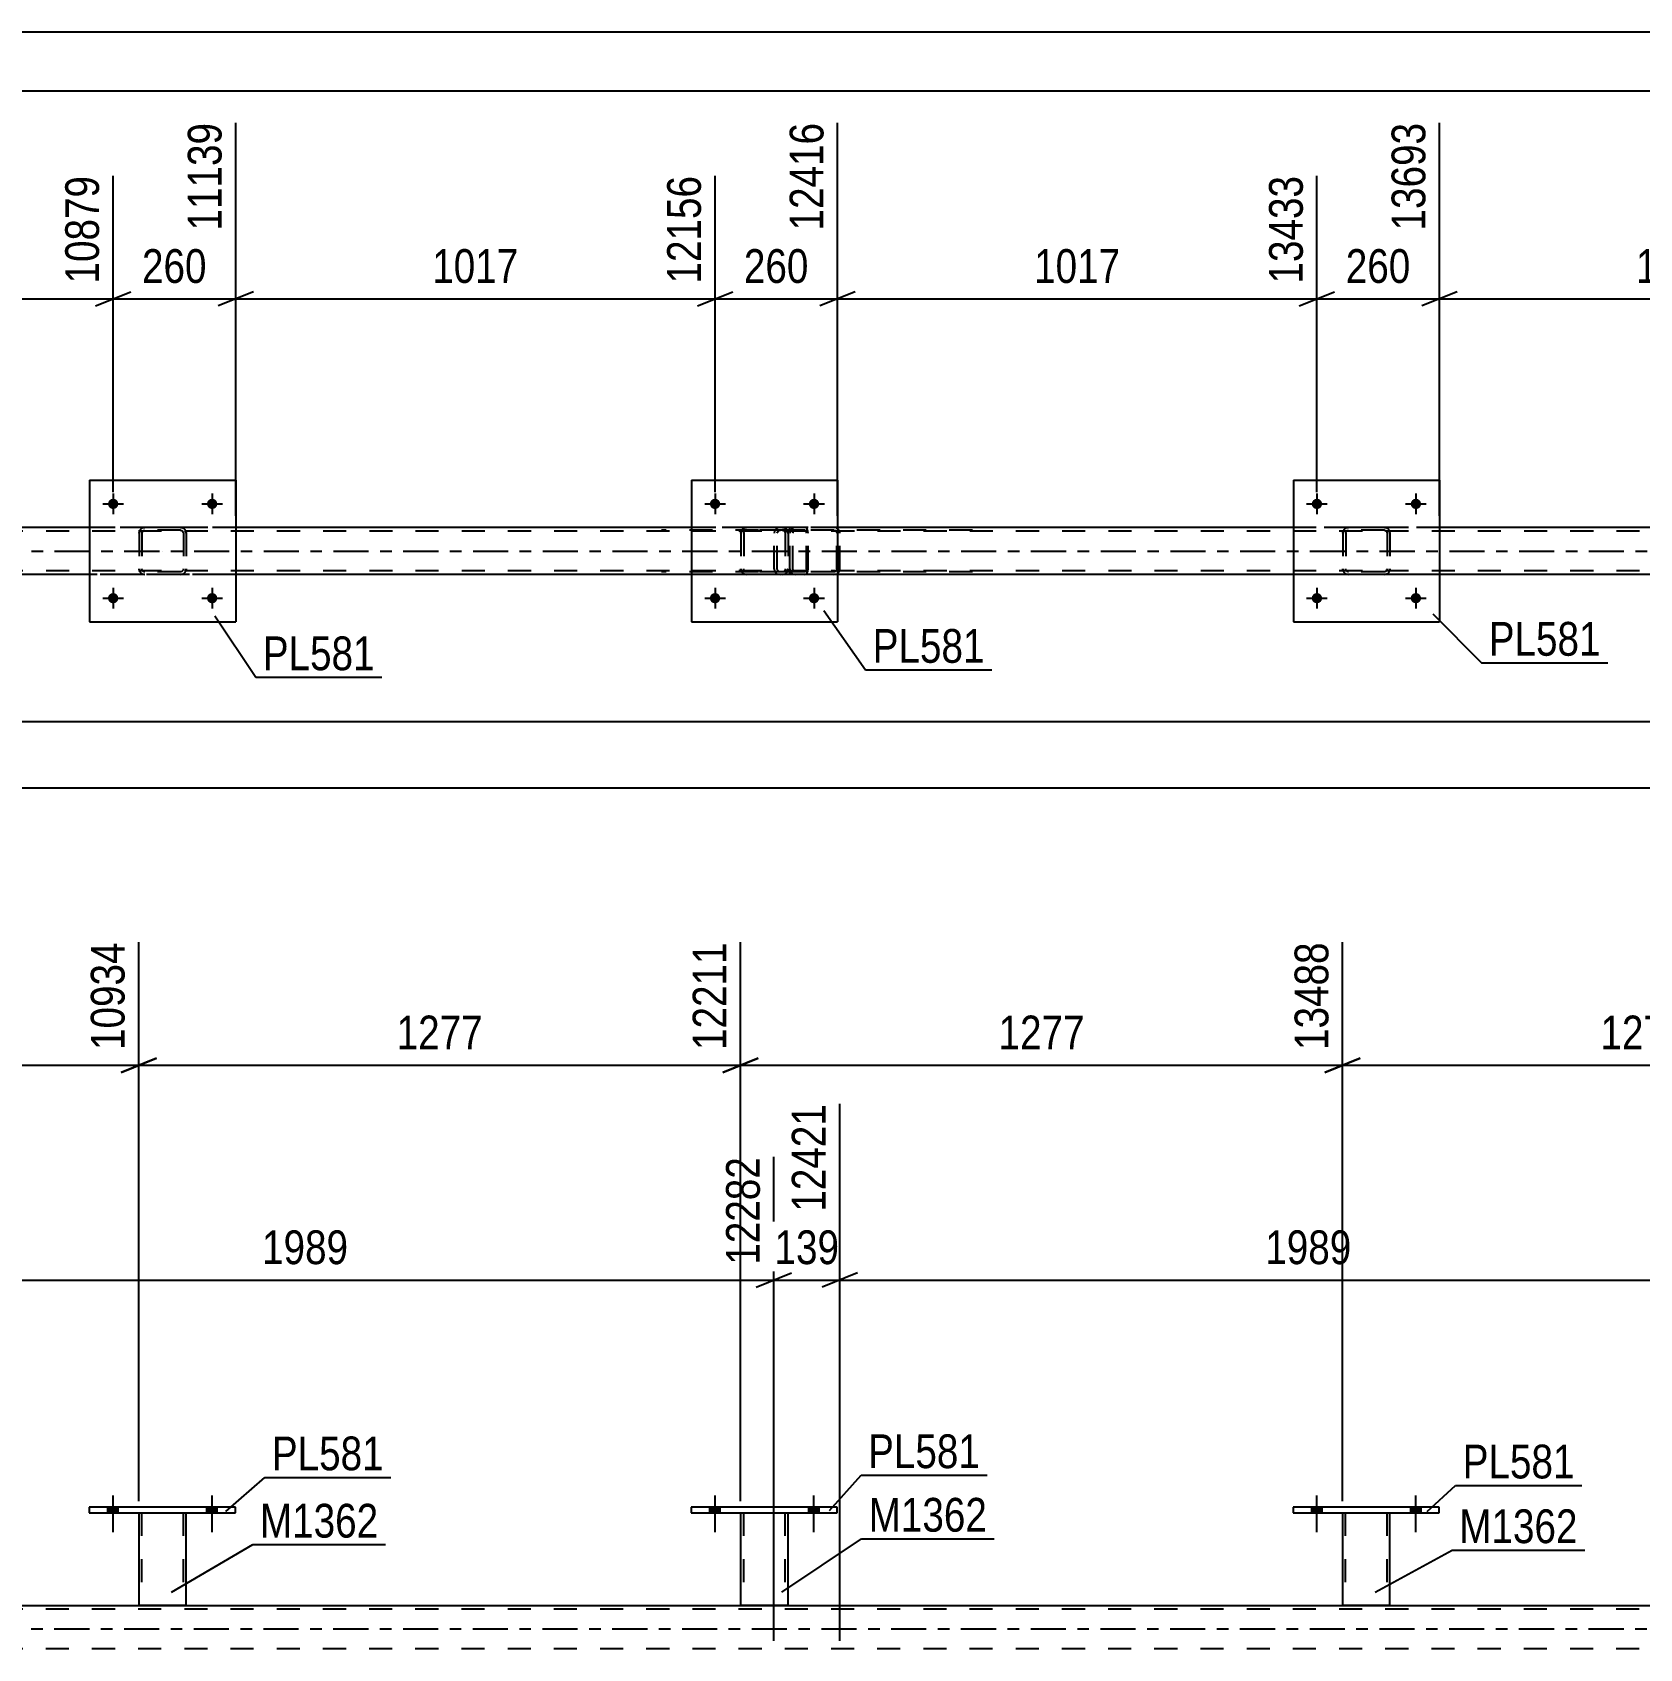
# Model space of a CAD drawing. Header units: millimetres. Extents: x 0 to 841, y 0 to 594.
# Drawn here: x 473.9 to 610.4, y 456.9 to 594 of the extents above; entities that cross this region are included whole.
import ezdxf

# ---------------------------------------------------------------- set-up
doc = ezdxf.new("R2010")
doc.units = ezdxf.units.MM
doc.linetypes.add('DXK_LINE_DOT2', pattern=[3.9198, 1.9599, -1.9599])
doc.linetypes.add('DXK_LINE_DOT3', pattern=[5.9187, 2.979, -0.9799, 0.9799, -0.9799])
doc.styles.add('Arial Narrow', font='ARIALN.TTF', dxfattribs={"height": 0.2})

# ---------------------------------------------------------------- blocks, each defined once
blk = doc.blocks.new('Unknown-814735532-1133')
at = {"color": 5, "linetype": 'Continuous'}
for p, q in [((841, 594), (0, 594)), ((836, 589), (5, 589))]:
    blk.add_line(p, q, dxfattribs=at)
blk = doc.blocks.new('Bolt-814735532-5156 - 5134')
at = {"linetype": 'Continuous'}
for points in [[(583.4, 553.99, -1), (582.52, 553.99, -1)], [(591.8, 553.99, -1), (590.92, 553.99, -1)]]:
    blk.add_hatch(color=1, dxfattribs=at).paths.add_polyline_path(points)
at = {"color": 1, "linetype": 'Continuous'}
for p, q in [((582.96, 554.87), (582.96, 553.11)), ((591.36, 554.87), (591.36, 553.11)), ((582.08, 553.99), (583.84, 553.99)), ((590.48, 553.99), (592.24, 553.99))]:
    blk.add_line(p, q, dxfattribs=at)
blk = doc.blocks.new('Bolt-814735532-5157 - 5134')
at = {"linetype": 'Continuous'}
for points in [[(583.4, 545.99, -1), (582.52, 545.99, -1)], [(591.8, 545.99, -1), (590.92, 545.99, -1)]]:
    blk.add_hatch(color=1, dxfattribs=at).paths.add_polyline_path(points)
at = {"color": 1, "linetype": 'Continuous'}
for p, q in [((582.08, 545.99), (583.84, 545.99)), ((582.96, 546.87), (582.96, 545.11)), ((590.48, 545.99), (592.24, 545.99)), ((591.36, 546.87), (591.36, 545.11))]:
    blk.add_line(p, q, dxfattribs=at)
blk = doc.blocks.new('Bolt-814735532-5158 - 5134')
at = {"linetype": 'Continuous'}
for points in [[(532.32, 553.99, -1), (531.44, 553.99, -1)], [(540.72, 553.99, -1), (539.84, 553.99, -1)]]:
    blk.add_hatch(color=1, dxfattribs=at).paths.add_polyline_path(points)
at = {"color": 1, "linetype": 'Continuous'}
for p, q in [((531.88, 554.87), (531.88, 553.11)), ((540.28, 554.87), (540.28, 553.11)), ((531, 553.99), (532.76, 553.99)), ((539.4, 553.99), (541.16, 553.99))]:
    blk.add_line(p, q, dxfattribs=at)
blk = doc.blocks.new('Bolt-814735532-5159 - 5134')
at = {"linetype": 'Continuous'}
for points in [[(532.32, 545.99, -1), (531.44, 545.99, -1)], [(540.72, 545.99, -1), (539.84, 545.99, -1)]]:
    blk.add_hatch(color=1, dxfattribs=at).paths.add_polyline_path(points)
at = {"color": 1, "linetype": 'Continuous'}
for p, q in [((531, 545.99), (532.76, 545.99)), ((531.88, 546.87), (531.88, 545.11)), ((539.4, 545.99), (541.16, 545.99)), ((540.28, 546.87), (540.28, 545.11))]:
    blk.add_line(p, q, dxfattribs=at)
blk = doc.blocks.new('Bolt-814735532-5162 - 5134')
at = {"linetype": 'Continuous'}
for points in [[(481.24, 553.99, -1), (480.36, 553.99, -1)], [(489.64, 553.99, -1), (488.76, 553.99, -1)]]:
    blk.add_hatch(color=1, dxfattribs=at).paths.add_polyline_path(points)
at = {"color": 1, "linetype": 'Continuous'}
for p, q in [((480.8, 554.87), (480.8, 553.11)), ((489.2, 554.87), (489.2, 553.11)), ((479.92, 553.99), (481.68, 553.99)), ((488.32, 553.99), (490.08, 553.99))]:
    blk.add_line(p, q, dxfattribs=at)
blk = doc.blocks.new('Bolt-814735532-5163 - 5134')
at = {"linetype": 'Continuous'}
for points in [[(481.24, 545.99, -1), (480.36, 545.99, -1)], [(489.64, 545.99, -1), (488.76, 545.99, -1)]]:
    blk.add_hatch(color=1, dxfattribs=at).paths.add_polyline_path(points)
at = {"color": 1, "linetype": 'Continuous'}
for p, q in [((479.92, 545.99), (481.68, 545.99)), ((480.8, 546.87), (480.8, 545.11)), ((488.32, 545.99), (490.08, 545.99)), ((489.2, 546.87), (489.2, 545.11))]:
    blk.add_line(p, q, dxfattribs=at)
blk = doc.blocks.new('Part-814735532-5229 - 5134')
at = {"color": 2, "linetype": 'Continuous'}
for p, q in [((580.96, 555.99), (580.96, 543.99)), ((580.96, 555.99), (593.36, 555.99)), ((593.36, 555.99), (593.36, 543.99)), ((580.96, 543.99), (593.36, 543.99))]:
    blk.add_line(p, q, dxfattribs=at)
blk = doc.blocks.new('Part-814735532-5230 - 5134')
at = {"color": 7, "linetype": 'DXK_LINE_DOT2'}
for p, q in [((585.16, 551.51), (585.19, 551.69)), ((585.19, 551.69), (585.16, 551.51)), ((585.16, 551.51), (585.16, 548.47)), ((585.4, 551.51), (585.42, 551.6)), ((585.4, 551.51), (585.4, 548.47)), ((585.42, 551.6), (585.47, 551.68)), ((585.45, 551.95), (585.64, 551.99)), ((585.64, 551.99), (585.45, 551.95)), ((585.47, 551.68), (585.54, 551.73)), ((585.54, 551.73), (585.64, 551.75)), ((588.68, 551.99), (585.64, 551.99)), ((588.68, 551.75), (585.64, 551.75)), ((588.68, 551.99), (588.86, 551.95)), ((588.86, 551.95), (588.68, 551.99)), ((588.68, 551.75), (588.77, 551.73)), ((588.77, 551.73), (588.85, 551.68)), ((588.85, 551.68), (588.9, 551.6)), ((588.9, 551.6), (588.92, 551.51)), ((588.92, 551.51), (588.92, 548.47)), ((589.12, 551.69), (589.16, 551.51)), ((589.16, 551.51), (589.12, 551.69)), ((589.16, 551.51), (589.16, 548.47)), ((585.19, 548.28), (585.16, 548.47)), ((585.16, 548.47), (585.19, 548.28)), ((585.42, 548.37), (585.4, 548.47)), ((585.47, 548.3), (585.42, 548.37)), ((585.64, 547.99), (585.45, 548.02)), ((585.45, 548.02), (585.64, 547.99)), ((585.54, 548.24), (585.47, 548.3)), ((585.64, 548.23), (585.54, 548.24)), ((588.68, 548.23), (585.64, 548.23)), ((588.68, 547.99), (585.64, 547.99)), ((588.77, 548.24), (588.68, 548.23)), ((588.86, 548.02), (588.68, 547.99)), ((588.68, 547.99), (588.86, 548.02)), ((588.85, 548.3), (588.77, 548.24)), ((588.9, 548.37), (588.85, 548.3)), ((588.92, 548.47), (588.9, 548.37)), ((589.16, 548.47), (589.12, 548.28)), ((589.12, 548.28), (589.16, 548.47))]:
    blk.add_line(p, q, dxfattribs=at)
at = {"color": 7, "linetype": 'DXK_LINE_DOT3'}
blk.add_line((587.16, 549.99), (587.16, 549.99), dxfattribs=at)
at = {"color": 7, "linetype": 'DXK_LINE_DOT2'}
for centre, start, end in [((585.64, 551.51), 112.5, 157.5), ((585.64, 551.51), 112.5, 157.5), ((588.68, 551.51), 22.5, 67.5), ((588.68, 551.51), 22.5, 67.5), ((585.64, 548.47), 202.5, 247.5), ((585.64, 548.47), 202.5, 247.5), ((588.68, 548.47), 292.5, 337.5), ((588.68, 548.47), 292.5, 337.5)]:
    blk.add_arc(centre, 0.48, start, end, dxfattribs=at)
blk = doc.blocks.new('Part-814735532-5235 - 5134')
at = {"color": 2, "linetype": 'Continuous'}
for p, q in [((529.88, 555.99), (529.88, 543.99)), ((529.88, 555.99), (542.28, 555.99)), ((542.28, 555.99), (542.28, 543.99)), ((529.88, 543.99), (542.28, 543.99))]:
    blk.add_line(p, q, dxfattribs=at)
blk = doc.blocks.new('Part-814735532-5236 - 5134')
at = {"color": 7, "linetype": 'DXK_LINE_DOT2'}
for p, q in [((534.08, 551.51), (534.11, 551.69)), ((534.11, 551.69), (534.08, 551.51)), ((534.08, 551.51), (534.08, 548.47)), ((534.32, 551.51), (534.33, 551.6)), ((534.32, 551.51), (534.32, 548.47)), ((534.33, 551.6), (534.39, 551.68)), ((534.37, 551.95), (534.56, 551.99)), ((534.56, 551.99), (534.37, 551.95)), ((534.39, 551.68), (534.46, 551.73)), ((534.46, 551.73), (534.56, 551.75)), ((537.6, 551.99), (534.56, 551.99)), ((537.6, 551.75), (534.56, 551.75)), ((537.6, 551.99), (537.78, 551.95)), ((537.78, 551.95), (537.6, 551.99)), ((537.6, 551.75), (537.69, 551.73)), ((537.69, 551.73), (537.77, 551.68)), ((537.77, 551.68), (537.82, 551.6)), ((537.82, 551.6), (537.84, 551.51)), ((537.84, 551.51), (537.84, 548.47)), ((538.04, 551.69), (538.08, 551.51)), ((538.08, 551.51), (538.04, 551.69)), ((538.08, 551.51), (538.08, 548.47)), ((534.11, 548.28), (534.08, 548.47)), ((534.08, 548.47), (534.11, 548.28)), ((534.33, 548.37), (534.32, 548.47)), ((534.39, 548.3), (534.33, 548.37)), ((534.56, 547.99), (534.37, 548.02)), ((534.37, 548.02), (534.56, 547.99)), ((534.46, 548.24), (534.39, 548.3)), ((534.56, 548.23), (534.46, 548.24)), ((537.6, 548.23), (534.56, 548.23)), ((537.6, 547.99), (534.56, 547.99)), ((537.69, 548.24), (537.6, 548.23)), ((537.78, 548.02), (537.6, 547.99)), ((537.6, 547.99), (537.78, 548.02)), ((537.77, 548.3), (537.69, 548.24)), ((537.82, 548.37), (537.77, 548.3)), ((537.84, 548.47), (537.82, 548.37)), ((538.08, 548.47), (538.04, 548.28)), ((538.04, 548.28), (538.08, 548.47))]:
    blk.add_line(p, q, dxfattribs=at)
at = {"color": 7, "linetype": 'DXK_LINE_DOT3'}
blk.add_line((536.08, 549.99), (536.08, 549.99), dxfattribs=at)
at = {"color": 7, "linetype": 'DXK_LINE_DOT2'}
for centre, start, end in [((534.56, 551.51), 112.5, 157.5), ((534.56, 551.51), 112.5, 157.5), ((537.6, 551.51), 22.5, 67.5), ((537.6, 551.51), 22.5, 67.5), ((534.56, 548.47), 202.5, 247.5), ((534.56, 548.47), 202.5, 247.5), ((537.6, 548.47), 292.5, 337.5), ((537.6, 548.47), 292.5, 337.5)]:
    blk.add_arc(centre, 0.48, start, end, dxfattribs=at)
blk = doc.blocks.new('Part-814735532-5247 - 5134')
at = {"color": 2, "linetype": 'Continuous'}
for p, q in [((478.8, 555.99), (478.8, 543.99)), ((478.8, 555.99), (491.2, 555.99)), ((491.2, 555.99), (491.2, 543.99)), ((478.8, 543.99), (491.2, 543.99))]:
    blk.add_line(p, q, dxfattribs=at)
blk = doc.blocks.new('Part-814735532-5248 - 5134')
at = {"color": 7, "linetype": 'DXK_LINE_DOT2'}
for p, q in [((483, 551.51), (483.03, 551.69)), ((483.03, 551.69), (483, 551.51)), ((483, 551.51), (483, 548.47)), ((483.24, 551.51), (483.25, 551.6)), ((483.24, 551.51), (483.24, 548.47)), ((483.25, 551.6), (483.31, 551.68)), ((483.29, 551.95), (483.48, 551.99)), ((483.48, 551.99), (483.29, 551.95)), ((483.31, 551.68), (483.38, 551.73)), ((483.38, 551.73), (483.48, 551.75)), ((486.52, 551.99), (483.48, 551.99)), ((486.52, 551.75), (483.48, 551.75)), ((486.52, 551.99), (486.7, 551.95)), ((486.7, 551.95), (486.52, 551.99)), ((486.52, 551.75), (486.61, 551.73)), ((486.61, 551.73), (486.69, 551.68)), ((486.69, 551.68), (486.74, 551.6)), ((486.74, 551.6), (486.76, 551.51)), ((486.76, 551.51), (486.76, 548.47)), ((486.96, 551.69), (487, 551.51)), ((487, 551.51), (486.96, 551.69)), ((487, 551.51), (487, 548.47)), ((483.03, 548.28), (483, 548.47)), ((483, 548.47), (483.03, 548.28)), ((483.25, 548.37), (483.24, 548.47)), ((483.31, 548.3), (483.25, 548.37)), ((483.48, 547.99), (483.29, 548.02)), ((483.29, 548.02), (483.48, 547.99)), ((483.38, 548.24), (483.31, 548.3)), ((483.48, 548.23), (483.38, 548.24)), ((486.52, 548.23), (483.48, 548.23)), ((486.52, 547.99), (483.48, 547.99)), ((486.61, 548.24), (486.52, 548.23)), ((486.7, 548.02), (486.52, 547.99)), ((486.52, 547.99), (486.7, 548.02)), ((486.69, 548.3), (486.61, 548.24)), ((486.74, 548.37), (486.69, 548.3)), ((486.76, 548.47), (486.74, 548.37)), ((487, 548.47), (486.96, 548.28)), ((486.96, 548.28), (487, 548.47))]:
    blk.add_line(p, q, dxfattribs=at)
at = {"color": 7, "linetype": 'DXK_LINE_DOT3'}
blk.add_line((485, 549.99), (485, 549.99), dxfattribs=at)
at = {"color": 7, "linetype": 'DXK_LINE_DOT2'}
for centre, start, end in [((483.48, 551.51), 112.5, 157.5), ((483.48, 551.51), 112.5, 157.5), ((486.52, 551.51), 22.5, 67.5), ((486.52, 551.51), 22.5, 67.5), ((483.48, 548.47), 202.5, 247.5), ((483.48, 548.47), 202.5, 247.5), ((486.52, 548.47), 292.5, 337.5), ((486.52, 548.47), 292.5, 337.5)]:
    blk.add_arc(centre, 0.48, start, end, dxfattribs=at)
blk = doc.blocks.new('Part-814735532-5273 - 5134')
at = {"color": 7, "linetype": 'DXK_LINE_DOT2'}
for p, q in [((539.5, 551.99), (527.34, 551.99)), ((539.5, 551.75), (527.34, 551.75)), ((536.94, 551.69), (536.91, 551.51)), ((536.91, 548.47), (536.91, 551.51)), ((537.16, 551.51), (537.18, 551.6)), ((537.16, 548.47), (537.16, 551.51)), ((537.18, 551.6), (537.23, 551.68)), ((537.41, 551.99), (537.22, 551.95)), ((537.23, 551.68), (537.31, 551.73)), ((537.31, 551.73), (537.41, 551.75)), ((538.22, 551.75), (538.22, 551.99)), ((539.6, 551.95), (539.5, 551.99)), ((539.5, 551.75), (539.55, 551.73)), ((539.55, 551.73), (539.6, 551.68)), ((539.69, 551.84), (539.6, 551.95)), ((539.6, 551.68), (539.62, 551.6)), ((539.62, 551.6), (539.63, 551.51)), ((539.63, 548.47), (539.63, 551.51)), ((539.75, 551.69), (539.69, 551.84)), ((539.77, 551.51), (539.75, 551.69)), ((539.77, 548.47), (539.77, 551.51)), ((539.5, 548.23), (527.34, 548.23)), ((539.5, 547.99), (527.34, 547.99)), ((536.91, 548.47), (536.94, 548.28)), ((537.18, 548.37), (537.16, 548.47)), ((537.23, 548.3), (537.18, 548.37)), ((537.22, 548.02), (537.41, 547.99)), ((537.31, 548.24), (537.23, 548.3)), ((537.41, 548.23), (537.31, 548.24)), ((538.22, 547.99), (538.22, 548.23)), ((539.55, 548.24), (539.5, 548.23)), ((539.5, 547.99), (539.6, 548.02)), ((539.6, 548.3), (539.55, 548.24)), ((539.62, 548.37), (539.6, 548.3)), ((539.6, 548.02), (539.69, 548.13)), ((539.63, 548.47), (539.62, 548.37)), ((539.69, 548.13), (539.75, 548.28)), ((539.75, 548.28), (539.77, 548.47))]:
    blk.add_line(p, q, dxfattribs=at)
for centre, start, end in [((537.39, 551.49), 111.1941, 156.1506), ((537.39, 548.48), 203.8494, 248.8059)]:
    blk.add_arc(centre, 0.492, start, end, dxfattribs=at)
blk = doc.blocks.new('Part-814735532-5302 - 5134')
at = {"color": 7, "linetype": 'DXK_LINE_DOT2'}
for p, q in [((538.26, 551.69), (538.22, 551.51)), ((538.22, 548.47), (538.22, 551.51)), ((538.48, 551.51), (538.5, 551.6)), ((538.48, 548.47), (538.48, 551.51)), ((538.5, 551.6), (538.55, 551.68)), ((538.73, 551.99), (538.54, 551.95)), ((538.55, 551.68), (538.64, 551.73)), ((538.64, 551.73), (538.73, 551.75)), ((553.72, 551.99), (538.73, 551.99)), ((553.72, 551.75), (538.73, 551.75)), ((542.16, 551.95), (541.97, 551.99)), ((541.97, 551.75), (542.07, 551.73)), ((542.07, 551.73), (542.15, 551.68)), ((542.15, 551.68), (542.21, 551.6)), ((542.21, 551.6), (542.22, 551.51)), ((542.22, 548.47), (542.22, 551.51)), ((542.46, 551.59), (542.44, 551.69)), ((542.48, 551.51), (542.46, 551.59)), ((542.48, 548.47), (542.48, 551.51)), ((538.22, 548.47), (538.26, 548.28)), ((538.5, 548.37), (538.48, 548.47)), ((538.55, 548.3), (538.5, 548.37)), ((538.54, 548.02), (538.73, 547.99)), ((538.64, 548.24), (538.55, 548.3)), ((538.73, 548.23), (538.64, 548.24)), ((553.72, 548.23), (538.73, 548.23)), ((553.72, 547.99), (538.73, 547.99)), ((542.07, 548.24), (541.97, 548.23)), ((541.97, 547.99), (542.16, 548.02)), ((542.15, 548.3), (542.07, 548.24)), ((542.21, 548.37), (542.15, 548.3)), ((542.22, 548.47), (542.21, 548.37)), ((542.44, 548.28), (542.46, 548.38)), ((542.46, 548.38), (542.48, 548.47))]:
    blk.add_line(p, q, dxfattribs=at)
for centre, start, end in [((538.71, 551.48), 110.7583, 155.68), ((541.99, 551.48), 24.32, 69.2417), ((538.71, 548.49), 204.32, 249.2417), ((541.99, 548.49), 290.7583, 335.68)]:
    blk.add_arc(centre, 0.496, start, end, dxfattribs=at)
blk = doc.blocks.new('Part-814735532-5334 - 5134')
at = {"color": 7, "linetype": 'DXK_LINE_DOT2'}
for p, q in [((767.13, 551.67), (102.95, 551.67)), ((767.13, 551.99), (121.23, 551.99)), ((491.2, 551.99), (478.8, 551.99)), ((542.28, 551.99), (529.88, 551.99)), ((593.36, 551.99), (580.96, 551.99)), ((767.13, 548.31), (102.95, 548.31)), ((763.89, 547.99), (102.95, 547.99)), ((491.2, 547.99), (478.8, 547.99)), ((542.28, 547.99), (529.88, 547.99)), ((593.36, 547.99), (580.96, 547.99))]:
    blk.add_line(p, q, dxfattribs=at)
at = {"color": 2, "linetype": 'Continuous'}
for p, q in [((478.8, 551.99), (440.12, 551.99)), ((529.88, 551.99), (491.2, 551.99)), ((580.96, 551.99), (542.28, 551.99)), ((632.04, 551.99), (593.36, 551.99)), ((478.8, 547.99), (440.12, 547.99)), ((529.88, 547.99), (491.2, 547.99)), ((580.96, 547.99), (542.28, 547.99)), ((632.04, 547.99), (593.36, 547.99))]:
    blk.add_line(p, q, dxfattribs=at)
at = {"color": 7, "linetype": 'DXK_LINE_DOT3'}
blk.add_line((102.95, 549.99), (767.13, 549.99), dxfattribs=at)
blk = doc.blocks.new('Bolt-814735532-3321 - 3299')
at = {"linetype": 'Continuous'}
for points in [[(582.49, 468.39), (583.37, 468.39), (583.37, 468.87), (582.49, 468.87)], [(590.89, 468.39), (591.77, 468.39), (591.77, 468.87), (590.89, 468.87)]]:
    blk.add_hatch(color=1, dxfattribs=at).paths.add_polyline_path(points)
at = {"color": 1, "linetype": 'Continuous'}
for p, q in [((582.93, 469.87), (582.93, 466.75)), ((591.33, 469.87), (591.33, 466.75)), ((582.49, 468.87), (582.49, 468.39)), ((583.37, 468.87), (583.37, 468.39)), ((590.89, 468.87), (590.89, 468.39)), ((591.77, 468.87), (591.77, 468.39))]:
    blk.add_line(p, q, dxfattribs=at)
blk = doc.blocks.new('Bolt-814735532-3322 - 3299')
at = {"linetype": 'Continuous'}
for points in [[(582.49, 468.39), (583.37, 468.39), (583.37, 468.87), (582.49, 468.87)], [(590.89, 468.39), (591.77, 468.39), (591.77, 468.87), (590.89, 468.87)]]:
    blk.add_hatch(color=1, dxfattribs=at).paths.add_polyline_path(points)
at = {"color": 1, "linetype": 'Continuous'}
for p, q in [((582.93, 469.87), (582.93, 466.75)), ((591.33, 469.87), (591.33, 466.75)), ((582.49, 468.87), (582.49, 468.39)), ((583.37, 468.87), (583.37, 468.39)), ((590.89, 468.87), (590.89, 468.39)), ((591.77, 468.87), (591.77, 468.39))]:
    blk.add_line(p, q, dxfattribs=at)
blk = doc.blocks.new('Bolt-814735532-3323 - 3299')
at = {"linetype": 'Continuous'}
for points in [[(531.41, 468.39), (532.29, 468.39), (532.29, 468.87), (531.41, 468.87)], [(539.81, 468.39), (540.69, 468.39), (540.69, 468.87), (539.81, 468.87)]]:
    blk.add_hatch(color=1, dxfattribs=at).paths.add_polyline_path(points)
at = {"color": 1, "linetype": 'Continuous'}
for p, q in [((531.85, 469.87), (531.85, 466.75)), ((540.25, 469.87), (540.25, 466.75)), ((531.41, 468.87), (531.41, 468.39)), ((532.29, 468.87), (532.29, 468.39)), ((539.81, 468.87), (539.81, 468.39)), ((540.69, 468.87), (540.69, 468.39))]:
    blk.add_line(p, q, dxfattribs=at)
blk = doc.blocks.new('Bolt-814735532-3324 - 3299')
at = {"linetype": 'Continuous'}
for points in [[(531.41, 468.39), (532.29, 468.39), (532.29, 468.87), (531.41, 468.87)], [(539.81, 468.39), (540.69, 468.39), (540.69, 468.87), (539.81, 468.87)]]:
    blk.add_hatch(color=1, dxfattribs=at).paths.add_polyline_path(points)
at = {"color": 1, "linetype": 'Continuous'}
for p, q in [((531.85, 469.87), (531.85, 466.75)), ((540.25, 469.87), (540.25, 466.75)), ((531.41, 468.87), (531.41, 468.39)), ((532.29, 468.87), (532.29, 468.39)), ((539.81, 468.87), (539.81, 468.39)), ((540.69, 468.87), (540.69, 468.39))]:
    blk.add_line(p, q, dxfattribs=at)
blk = doc.blocks.new('Bolt-814735532-3327 - 3299')
at = {"linetype": 'Continuous'}
for points in [[(480.33, 468.39), (481.21, 468.39), (481.21, 468.87), (480.33, 468.87)], [(488.73, 468.39), (489.61, 468.39), (489.61, 468.87), (488.73, 468.87)]]:
    blk.add_hatch(color=1, dxfattribs=at).paths.add_polyline_path(points)
at = {"color": 1, "linetype": 'Continuous'}
for p, q in [((480.77, 469.87), (480.77, 466.75)), ((489.17, 469.87), (489.17, 466.75)), ((480.33, 468.87), (480.33, 468.39)), ((481.21, 468.87), (481.21, 468.39)), ((488.73, 468.87), (488.73, 468.39)), ((489.61, 468.87), (489.61, 468.39))]:
    blk.add_line(p, q, dxfattribs=at)
blk = doc.blocks.new('Bolt-814735532-3328 - 3299')
at = {"linetype": 'Continuous'}
for points in [[(480.33, 468.39), (481.21, 468.39), (481.21, 468.87), (480.33, 468.87)], [(488.73, 468.39), (489.61, 468.39), (489.61, 468.87), (488.73, 468.87)]]:
    blk.add_hatch(color=1, dxfattribs=at).paths.add_polyline_path(points)
at = {"color": 1, "linetype": 'Continuous'}
for p, q in [((480.77, 469.87), (480.77, 466.75)), ((489.17, 469.87), (489.17, 466.75)), ((480.33, 468.87), (480.33, 468.39)), ((481.21, 468.87), (481.21, 468.39)), ((488.73, 468.87), (488.73, 468.39)), ((489.61, 468.87), (489.61, 468.39))]:
    blk.add_line(p, q, dxfattribs=at)
blk = doc.blocks.new('Part-814735532-3468 - 3299')
at = {"color": 2, "linetype": 'Continuous'}
for p, q in [((580.93, 468.87), (580.93, 468.39)), ((593.33, 468.87), (580.93, 468.87)), ((580.93, 468.39), (593.33, 468.39)), ((593.33, 468.39), (593.33, 468.87))]:
    blk.add_line(p, q, dxfattribs=at)
blk = doc.blocks.new('Part-814735532-3473 - 3299')
at = {"color": 2, "linetype": 'Continuous'}
for p, q in [((585.13, 468.39), (585.13, 460.55)), ((589.13, 468.39), (589.13, 460.55)), ((585.13, 460.55), (589.13, 460.55))]:
    blk.add_line(p, q, dxfattribs=at)
at = {"color": 7, "linetype": 'DXK_LINE_DOT2'}
for p, q in [((585.13, 468.39), (589.13, 468.39)), ((585.13, 468.39), (585.13, 468.39)), ((585.13, 468.39), (585.13, 468.39)), ((585.37, 468.39), (585.37, 460.55)), ((588.89, 468.39), (588.89, 460.55)), ((589.13, 468.39), (589.13, 468.39)), ((589.13, 468.39), (589.13, 468.39)), ((588.84, 460.55), (588.87, 460.55)), ((588.84, 460.55), (588.87, 460.55)), ((588.87, 460.55), (588.89, 460.55)), ((588.87, 460.55), (588.89, 460.55))]:
    blk.add_line(p, q, dxfattribs=at)
blk = doc.blocks.new('Part-814735532-3478 - 3299')
at = {"color": 2, "linetype": 'Continuous'}
for p, q in [((529.85, 468.87), (529.85, 468.39)), ((542.25, 468.87), (529.85, 468.87)), ((529.85, 468.39), (542.25, 468.39)), ((542.25, 468.39), (542.25, 468.87))]:
    blk.add_line(p, q, dxfattribs=at)
blk = doc.blocks.new('Part-814735532-3483 - 3299')
at = {"color": 2, "linetype": 'Continuous'}
for p, q in [((534.05, 468.39), (534.05, 460.55)), ((538.05, 468.39), (538.05, 460.55)), ((534.05, 460.55), (538.05, 460.55))]:
    blk.add_line(p, q, dxfattribs=at)
at = {"color": 7, "linetype": 'DXK_LINE_DOT2'}
for p, q in [((534.05, 468.39), (538.05, 468.39)), ((534.05, 468.39), (534.05, 468.39)), ((534.05, 468.39), (534.05, 468.39)), ((534.29, 468.39), (534.29, 460.55)), ((537.81, 468.39), (537.81, 460.55)), ((538.05, 468.39), (538.05, 468.39)), ((538.05, 468.39), (538.05, 468.39)), ((537.76, 460.55), (537.79, 460.55)), ((537.76, 460.55), (537.79, 460.55)), ((537.79, 460.55), (537.81, 460.55)), ((537.79, 460.55), (537.81, 460.55))]:
    blk.add_line(p, q, dxfattribs=at)
blk = doc.blocks.new('Part-814735532-3633 - 3299')
at = {"color": 2, "linetype": 'Continuous'}
blk.add_line((102.93, 460.54), (767.11, 460.54), dxfattribs=at)
at = {"color": 7, "linetype": 'DXK_LINE_DOT2'}
for p, q in [((767.11, 460.22), (102.93, 460.22)), ((767.11, 456.86), (102.93, 456.86))]:
    blk.add_line(p, q, dxfattribs=at)
at = {"color": 7, "linetype": 'DXK_LINE_DOT3'}
blk.add_line((102.93, 458.54), (767.11, 458.54), dxfattribs=at)
blk = doc.blocks.new('Part-814735532-3498 - 3299')
at = {"color": 2, "linetype": 'Continuous'}
for p, q in [((478.77, 468.87), (478.77, 468.39)), ((491.17, 468.87), (478.77, 468.87)), ((478.77, 468.39), (491.17, 468.39)), ((491.17, 468.39), (491.17, 468.87))]:
    blk.add_line(p, q, dxfattribs=at)
blk = doc.blocks.new('Part-814735532-3503 - 3299')
at = {"color": 2, "linetype": 'Continuous'}
for p, q in [((482.97, 468.39), (482.97, 460.55)), ((486.97, 468.39), (486.97, 460.55)), ((482.97, 460.55), (486.97, 460.55))]:
    blk.add_line(p, q, dxfattribs=at)
at = {"color": 7, "linetype": 'DXK_LINE_DOT2'}
for p, q in [((482.97, 468.39), (486.97, 468.39)), ((482.97, 468.39), (482.97, 468.39)), ((482.97, 468.39), (482.97, 468.39)), ((483.21, 468.39), (483.21, 460.55)), ((486.73, 468.39), (486.73, 460.55)), ((486.97, 468.39), (486.97, 468.39)), ((486.97, 468.39), (486.97, 468.39)), ((486.67, 460.55), (486.71, 460.55)), ((486.67, 460.55), (486.71, 460.55)), ((486.71, 460.55), (486.73, 460.55)), ((486.71, 460.55), (486.73, 460.55))]:
    blk.add_line(p, q, dxfattribs=at)
blk = doc.blocks.new('StraightDimension-814735532-9602 - 5134')
at = {"color": 7, "linetype": 'Continuous'}
for p, q in [((593.36, 552.99), (593.36, 586.33)), ((634.04, 554.99), (634.04, 581.83)), ((594.86, 571.99), (591.86, 570.79)), ((632.54, 570.79), (635.54, 571.99)), ((593.36, 571.39), (634.04, 571.39))]:
    blk.add_line(p, q, dxfattribs=at)
at = {"color": 0}
blk.add_wipeout([(617.95, 572.14), (617.95, 576.34), (609.44, 576.34), (609.44, 572.14)], dxfattribs=at)
at = {"color": 3, "style": 'Arial Narrow'}
blk.add_text('1017', height=2.863, dxfattribs=at).set_placement((610.04, 572.74))
at = {"color": 0, "linetype": 'Continuous'}
blk.add_wipeout([(633.44, 582.43), (629.24, 582.43), (629.24, 572.09), (633.44, 572.09)], dxfattribs=at)
at = {"color": 3, "linetype": 'Continuous', "style": 'Arial Narrow'}
blk.add_text('14710', height=2.863, rotation=90.0002, dxfattribs=at).set_placement((632.84, 572.69))
blk = doc.blocks.new('StraightDimension-814735532-8948 - 5134')
at = {"color": 7, "linetype": 'Continuous'}
blk.add_line((61.03, 535.52), (767.13, 535.52), dxfattribs=at)
blk = doc.blocks.new('StraightDimension-814735532-9606 - 5134')
at = {"color": 7, "linetype": 'Continuous'}
for p, q in [((491.2, 552.99), (491.2, 586.33)), ((531.88, 554.99), (531.88, 581.83)), ((492.7, 571.99), (489.7, 570.79)), ((530.38, 570.79), (533.38, 571.99)), ((491.2, 571.39), (531.88, 571.39))]:
    blk.add_line(p, q, dxfattribs=at)
at = {"color": 0}
blk.add_wipeout([(515.79, 572.14), (515.79, 576.34), (507.28, 576.34), (507.28, 572.14)], dxfattribs=at)
at = {"color": 3, "style": 'Arial Narrow'}
blk.add_text('1017', height=2.863, dxfattribs=at).set_placement((507.88, 572.74))
at = {"color": 0, "linetype": 'Continuous'}
blk.add_wipeout([(531.28, 582.43), (527.08, 582.43), (527.08, 572.09), (531.28, 572.09)], dxfattribs=at)
at = {"color": 3, "linetype": 'Continuous', "style": 'Arial Narrow'}
blk.add_text('12156', height=2.863, rotation=90.0002, dxfattribs=at).set_placement((530.68, 572.69))
blk = doc.blocks.new('StraightDimension-814735532-9605 - 5134')
at = {"color": 7, "linetype": 'Continuous'}
for p, q in [((542.28, 552.99), (542.28, 586.33)), ((531.88, 554.99), (531.88, 581.83)), ((530.38, 570.79), (533.38, 571.99)), ((543.78, 571.99), (540.78, 570.79)), ((531.88, 571.39), (542.28, 571.39))]:
    blk.add_line(p, q, dxfattribs=at)
at = {"color": 0}
blk.add_wipeout([(540.42, 572.14), (540.42, 576.34), (533.73, 576.34), (533.73, 572.14)], dxfattribs=at)
at = {"color": 3, "style": 'Arial Narrow'}
blk.add_text('260', height=2.863, dxfattribs=at).set_placement((534.33, 572.74))
at = {"color": 0, "linetype": 'Continuous'}
blk.add_wipeout([(541.68, 586.93), (537.48, 586.93), (537.48, 576.59), (541.68, 576.59)], dxfattribs=at)
at = {"color": 3, "linetype": 'Continuous', "style": 'Arial Narrow'}
blk.add_text('12416', height=2.863, rotation=90.0002, dxfattribs=at).set_placement((541.08, 577.19))
blk = doc.blocks.new('StraightDimension-814735532-9603 - 5134')
at = {"color": 7, "linetype": 'Continuous'}
for p, q in [((593.36, 552.99), (593.36, 586.33)), ((582.96, 554.99), (582.96, 581.83)), ((581.46, 570.79), (584.46, 571.99)), ((594.86, 571.99), (591.86, 570.79)), ((582.96, 571.39), (593.36, 571.39))]:
    blk.add_line(p, q, dxfattribs=at)
at = {"color": 0}
blk.add_wipeout([(591.5, 572.14), (591.5, 576.34), (584.81, 576.34), (584.81, 572.14)], dxfattribs=at)
at = {"color": 3, "style": 'Arial Narrow'}
blk.add_text('260', height=2.863, dxfattribs=at).set_placement((585.41, 572.74))
at = {"color": 0, "linetype": 'Continuous'}
blk.add_wipeout([(592.76, 586.93), (588.56, 586.93), (588.56, 576.59), (592.76, 576.59)], dxfattribs=at)
at = {"color": 3, "linetype": 'Continuous', "style": 'Arial Narrow'}
blk.add_text('13693', height=2.863, rotation=90.0002, dxfattribs=at).set_placement((592.16, 577.19))
blk = doc.blocks.new('StraightDimension-814735532-9604 - 5134')
at = {"color": 7, "linetype": 'Continuous'}
for p, q in [((542.28, 552.99), (542.28, 586.33)), ((582.96, 554.99), (582.96, 581.83)), ((543.78, 571.99), (540.78, 570.79)), ((581.46, 570.79), (584.46, 571.99)), ((542.28, 571.39), (582.96, 571.39))]:
    blk.add_line(p, q, dxfattribs=at)
at = {"color": 0}
blk.add_wipeout([(566.87, 572.14), (566.87, 576.34), (558.36, 576.34), (558.36, 572.14)], dxfattribs=at)
at = {"color": 3, "style": 'Arial Narrow'}
blk.add_text('1017', height=2.863, dxfattribs=at).set_placement((558.96, 572.74))
at = {"color": 0, "linetype": 'Continuous'}
blk.add_wipeout([(582.36, 582.43), (578.16, 582.43), (578.16, 572.09), (582.36, 572.09)], dxfattribs=at)
at = {"color": 3, "linetype": 'Continuous', "style": 'Arial Narrow'}
blk.add_text('13433', height=2.863, rotation=90.0002, dxfattribs=at).set_placement((581.76, 572.69))
blk = doc.blocks.new('StraightDimension-814735532-9607 - 5134')
at = {"color": 7, "linetype": 'Continuous'}
for p, q in [((491.2, 552.99), (491.2, 586.33)), ((480.8, 554.99), (480.8, 581.83)), ((479.3, 570.79), (482.3, 571.99)), ((492.7, 571.99), (489.7, 570.79)), ((480.8, 571.39), (491.2, 571.39))]:
    blk.add_line(p, q, dxfattribs=at)
at = {"color": 0}
blk.add_wipeout([(489.34, 572.14), (489.34, 576.34), (482.65, 576.34), (482.65, 572.14)], dxfattribs=at)
at = {"color": 3, "style": 'Arial Narrow'}
blk.add_text('260', height=2.863, dxfattribs=at).set_placement((483.25, 572.74))
at = {"color": 0, "linetype": 'Continuous'}
blk.add_wipeout([(490.6, 586.93), (486.4, 586.93), (486.4, 576.59), (490.6, 576.59)], dxfattribs=at)
at = {"color": 3, "linetype": 'Continuous', "style": 'Arial Narrow'}
blk.add_text('11139', height=2.863, rotation=90.0002, dxfattribs=at).set_placement((490, 577.19))
blk = doc.blocks.new('StraightDimension-814735532-9608 - 5134')
at = {"color": 7, "linetype": 'Continuous'}
for p, q in [((440.12, 552.99), (440.12, 584.5)), ((480.8, 554.99), (480.8, 581.83)), ((441.62, 571.99), (438.62, 570.79)), ((479.3, 570.79), (482.3, 571.99)), ((440.12, 571.39), (480.8, 571.39))]:
    blk.add_line(p, q, dxfattribs=at)
at = {"color": 0}
blk.add_wipeout([(464.71, 572.14), (464.71, 576.34), (456.2, 576.34), (456.2, 572.14)], dxfattribs=at)
at = {"color": 3, "style": 'Arial Narrow'}
blk.add_text('1017', height=2.863, dxfattribs=at).set_placement((456.8, 572.74))
at = {"color": 0, "linetype": 'Continuous'}
blk.add_wipeout([(480.2, 582.43), (476, 582.43), (476, 572.09), (480.2, 572.09)], dxfattribs=at)
at = {"color": 3, "linetype": 'Continuous', "style": 'Arial Narrow'}
blk.add_text('10879', height=2.863, rotation=90.0002, dxfattribs=at).set_placement((479.6, 572.69))
blk = doc.blocks.new('StraightDimension-814735532-12171 - 5134')
at = {"color": 7, "linetype": 'Continuous'}
blk.add_line((60.39, 529.89), (767.77, 529.89), dxfattribs=at)
blk = doc.blocks.new('StraightDimension-814735532-4415 - 3299')
at = {"color": 7, "linetype": 'Continuous'}
for p, q in [((457.32, 457.54), (457.32, 503.08)), ((536.88, 457.54), (536.88, 498.58)), ((458.82, 488.74), (455.82, 487.54)), ((535.38, 487.54), (538.38, 488.74)), ((457.32, 488.14), (536.88, 488.14))]:
    blk.add_line(p, q, dxfattribs=at)
at = {"color": 0}
blk.add_wipeout([(501.36, 488.89), (501.36, 493.09), (492.84, 493.09), (492.84, 488.89)], dxfattribs=at)
at = {"color": 3, "style": 'Arial Narrow'}
blk.add_text('1989', height=2.863, dxfattribs=at).set_placement((493.44, 489.49))
at = {"color": 0, "linetype": 'Continuous'}
blk.add_wipeout([(536.28, 499.18), (532.08, 499.18), (532.08, 488.84), (536.28, 488.84)], dxfattribs=at)
at = {"color": 3, "linetype": 'Continuous', "style": 'Arial Narrow'}
blk.add_text('12282', height=2.863, rotation=90.0002, dxfattribs=at).set_placement((535.68, 489.44))
blk = doc.blocks.new('StraightDimension-814735532-4439 - 3299')
at = {"color": 7, "linetype": 'Continuous'}
for p, q in [((542.46, 457.54), (542.46, 503.08)), ((536.88, 457.54), (536.88, 498.58)), ((535.38, 487.54), (538.38, 488.74)), ((543.96, 488.74), (540.96, 487.54)), ((536.88, 488.14), (542.46, 488.14))]:
    blk.add_line(p, q, dxfattribs=at)
at = {"color": 0}
blk.add_wipeout([(543.01, 488.89), (543.01, 493.09), (536.33, 493.09), (536.33, 488.89)], dxfattribs=at)
at = {"color": 3, "style": 'Arial Narrow'}
blk.add_text('139', height=2.863, dxfattribs=at).set_placement((536.93, 489.49))
at = {"color": 0, "linetype": 'Continuous'}
blk.add_wipeout([(541.86, 503.68), (537.66, 503.68), (537.66, 493.34), (541.86, 493.34)], dxfattribs=at)
at = {"color": 3, "linetype": 'Continuous', "style": 'Arial Narrow'}
blk.add_text('12421', height=2.863, rotation=90.0002, dxfattribs=at).set_placement((541.26, 493.94))
blk = doc.blocks.new('StraightDimension-814735532-4463 - 3299')
at = {"color": 7, "linetype": 'Continuous'}
for p, q in [((542.46, 457.54), (542.46, 503.08)), ((622.01, 457.54), (622.01, 498.58)), ((543.96, 488.74), (540.96, 487.54)), ((620.51, 487.54), (623.51, 488.74)), ((542.46, 488.14), (622.01, 488.14))]:
    blk.add_line(p, q, dxfattribs=at)
at = {"color": 0}
blk.add_wipeout([(586.49, 488.89), (586.49, 493.09), (577.98, 493.09), (577.98, 488.89)], dxfattribs=at)
at = {"color": 3, "style": 'Arial Narrow'}
blk.add_text('1989', height=2.863, dxfattribs=at).set_placement((578.58, 489.49))
at = {"color": 0, "linetype": 'Continuous'}
blk.add_wipeout([(621.41, 499.18), (617.21, 499.18), (617.21, 488.84), (621.41, 488.84)], dxfattribs=at)
at = {"color": 3, "linetype": 'Continuous', "style": 'Arial Narrow'}
blk.add_text('14410', height=2.863, rotation=90.0002, dxfattribs=at).set_placement((620.81, 489.44))
blk = doc.blocks.new('StraightDimension-814735532-8016 - 3299')
at = {"color": 7, "linetype": 'Continuous'}
for p, q in [((585.13, 469.39), (585.13, 516.8)), ((636.21, 469.39), (636.21, 516.8)), ((586.63, 506.96), (583.63, 505.76)), ((585.13, 506.36), (636.21, 506.36)), ((634.71, 505.76), (637.71, 506.96))]:
    blk.add_line(p, q, dxfattribs=at)
at = {"color": 0}
blk.add_wipeout([(614.93, 507.11), (614.93, 511.31), (606.42, 511.31), (606.42, 507.11)], dxfattribs=at)
at = {"color": 3, "style": 'Arial Narrow'}
blk.add_text('1277', height=2.863, dxfattribs=at).set_placement((607.02, 507.71))
at = {"color": 0, "linetype": 'Continuous'}
blk.add_wipeout([(635.61, 517.4), (631.41, 517.4), (631.41, 507.06), (635.61, 507.06)], dxfattribs=at)
at = {"color": 3, "linetype": 'Continuous', "style": 'Arial Narrow'}
blk.add_text('14765', height=2.863, rotation=90.0002, dxfattribs=at).set_placement((635.01, 507.66))
blk = doc.blocks.new('StraightDimension-814735532-8017 - 3299')
at = {"color": 7, "linetype": 'Continuous'}
for p, q in [((534.05, 469.39), (534.05, 516.8)), ((585.13, 469.39), (585.13, 516.8)), ((535.55, 506.96), (532.55, 505.76)), ((534.05, 506.36), (585.13, 506.36)), ((583.63, 505.76), (586.63, 506.96))]:
    blk.add_line(p, q, dxfattribs=at)
at = {"color": 0}
blk.add_wipeout([(563.85, 507.11), (563.85, 511.31), (555.34, 511.31), (555.34, 507.11)], dxfattribs=at)
at = {"color": 3, "style": 'Arial Narrow'}
blk.add_text('1277', height=2.863, dxfattribs=at).set_placement((555.94, 507.71))
at = {"color": 0, "linetype": 'Continuous'}
blk.add_wipeout([(584.53, 517.4), (580.33, 517.4), (580.33, 507.06), (584.53, 507.06)], dxfattribs=at)
at = {"color": 3, "linetype": 'Continuous', "style": 'Arial Narrow'}
blk.add_text('13488', height=2.863, rotation=90.0002, dxfattribs=at).set_placement((583.93, 507.66))
blk = doc.blocks.new('StraightDimension-814735532-8018 - 3299')
at = {"color": 7, "linetype": 'Continuous'}
for p, q in [((482.97, 469.39), (482.97, 516.8)), ((534.05, 469.39), (534.05, 516.8)), ((484.47, 506.96), (481.47, 505.76)), ((482.97, 506.36), (534.05, 506.36)), ((532.55, 505.76), (535.55, 506.96))]:
    blk.add_line(p, q, dxfattribs=at)
at = {"color": 0}
blk.add_wipeout([(512.77, 507.11), (512.77, 511.31), (504.26, 511.31), (504.26, 507.11)], dxfattribs=at)
at = {"color": 3, "style": 'Arial Narrow'}
blk.add_text('1277', height=2.863, dxfattribs=at).set_placement((504.86, 507.71))
at = {"color": 0, "linetype": 'Continuous'}
blk.add_wipeout([(533.45, 517.4), (529.25, 517.4), (529.25, 507.06), (533.45, 507.06)], dxfattribs=at)
at = {"color": 3, "linetype": 'Continuous', "style": 'Arial Narrow'}
blk.add_text('12211', height=2.863, rotation=90.0002, dxfattribs=at).set_placement((532.85, 507.66))
blk = doc.blocks.new('StraightDimension-814735532-8019 - 3299')
at = {"color": 7, "linetype": 'Continuous'}
for p, q in [((482.97, 469.39), (482.97, 516.8)), ((431.89, 469.39), (431.89, 514.97)), ((433.39, 506.96), (430.39, 505.76)), ((431.89, 506.36), (482.97, 506.36)), ((481.47, 505.76), (484.47, 506.96))]:
    blk.add_line(p, q, dxfattribs=at)
at = {"color": 0}
blk.add_wipeout([(461.69, 507.11), (461.69, 511.31), (453.17, 511.31), (453.17, 507.11)], dxfattribs=at)
at = {"color": 3, "style": 'Arial Narrow'}
blk.add_text('1277', height=2.863, dxfattribs=at).set_placement((453.77, 507.71))
at = {"color": 0, "linetype": 'Continuous'}
blk.add_wipeout([(482.37, 517.4), (478.17, 517.4), (478.17, 507.06), (482.37, 507.06)], dxfattribs=at)
at = {"color": 3, "linetype": 'Continuous', "style": 'Arial Narrow'}
blk.add_text('10934', height=2.863, rotation=90.0002, dxfattribs=at).set_placement((481.77, 507.66))
blk = doc.blocks.new('Mark-814735532-5231 - 5134')
at = {"color": 0}
blk.add_wipeout([(554.76, 540.51), (554.76, 543.51), (545.26, 543.51), (545.26, 540.51)], dxfattribs=at)
blk.add_wipeout([(554.76, 540.51), (554.76, 543.51), (545.26, 543.51), (545.26, 540.51)], dxfattribs=at)
at = {"color": 30, "linetype": 'Continuous'}
for p, q in [((541.11, 544.95), (544.66, 539.91)), ((544.66, 539.91), (555.36, 539.91))]:
    blk.add_line(p, q, dxfattribs=at)
at = {"color": 3, "style": 'Arial Narrow'}
blk.add_text('PL581', height=2.863, dxfattribs=at).set_placement((545.26, 540.51))
blk = doc.blocks.new('Mark-814735532-5225 - 5134')
at = {"color": 0}
blk.add_wipeout([(607.04, 541.11), (607.04, 544.11), (597.54, 544.11), (597.54, 541.11)], dxfattribs=at)
blk.add_wipeout([(607.04, 541.11), (607.04, 544.11), (597.54, 544.11), (597.54, 541.11)], dxfattribs=at)
at = {"color": 30, "linetype": 'Continuous'}
for p, q in [((592.81, 544.67), (596.94, 540.51)), ((596.94, 540.51), (607.64, 540.51))]:
    blk.add_line(p, q, dxfattribs=at)
at = {"color": 3, "style": 'Arial Narrow'}
blk.add_text('PL581', height=2.863, dxfattribs=at).set_placement((597.54, 541.11))
blk = doc.blocks.new('Mark-814735532-5243 - 5134')
at = {"color": 0}
blk.add_wipeout([(503.01, 539.88), (503.01, 542.88), (493.5, 542.88), (493.5, 539.88)], dxfattribs=at)
blk.add_wipeout([(503.01, 539.88), (503.01, 542.88), (493.5, 542.88), (493.5, 539.88)], dxfattribs=at)
at = {"color": 30, "linetype": 'Continuous'}
for p, q in [((489.42, 544.5), (492.9, 539.28)), ((492.9, 539.28), (503.61, 539.28))]:
    blk.add_line(p, q, dxfattribs=at)
at = {"color": 3, "style": 'Arial Narrow'}
blk.add_text('PL581', height=2.863, dxfattribs=at).set_placement((493.5, 539.88))
blk = doc.blocks.new('Mark-814735532-3464 - 3299')
at = {"color": 0}
blk.add_wipeout([(604.83, 471.31), (604.83, 474.31), (595.33, 474.31), (595.33, 471.31)], dxfattribs=at)
blk.add_wipeout([(604.83, 471.31), (604.83, 474.31), (595.33, 474.31), (595.33, 471.31)], dxfattribs=at)
at = {"color": 30, "linetype": 'Continuous'}
for p, q in [((592.31, 468.51), (594.73, 470.71)), ((594.73, 470.71), (605.43, 470.71))]:
    blk.add_line(p, q, dxfattribs=at)
at = {"color": 3, "style": 'Arial Narrow'}
blk.add_text('PL581', height=2.863, dxfattribs=at).set_placement((595.33, 471.31))
blk = doc.blocks.new('Mark-814735532-3469 - 3299')
at = {"color": 0}
blk.add_wipeout([(605.09, 465.82), (605.09, 468.82), (595.04, 468.82), (595.04, 465.82)], dxfattribs=at)
blk.add_wipeout([(605.09, 465.82), (605.09, 468.82), (595.04, 468.82), (595.04, 465.82)], dxfattribs=at)
at = {"color": 30, "linetype": 'Continuous'}
for p, q in [((587.91, 461.65), (594.44, 465.22)), ((594.44, 465.22), (605.69, 465.22))]:
    blk.add_line(p, q, dxfattribs=at)
at = {"color": 3, "style": 'Arial Narrow'}
blk.add_text('M1362', height=2.863, dxfattribs=at).set_placement((595.04, 465.82))
blk = doc.blocks.new('Mark-814735532-3474 - 3299')
at = {"color": 0}
blk.add_wipeout([(554.38, 472.18), (554.38, 475.18), (544.87, 475.18), (544.87, 472.18)], dxfattribs=at)
blk.add_wipeout([(554.38, 472.18), (554.38, 475.18), (544.87, 475.18), (544.87, 472.18)], dxfattribs=at)
at = {"color": 30, "linetype": 'Continuous'}
for p, q in [((541.58, 468.6), (544.27, 471.58)), ((544.27, 471.58), (554.98, 471.58))]:
    blk.add_line(p, q, dxfattribs=at)
at = {"color": 3, "style": 'Arial Narrow'}
blk.add_text('PL581', height=2.863, dxfattribs=at).set_placement((544.87, 472.18))
blk = doc.blocks.new('Mark-814735532-3479 - 3299')
at = {"color": 0}
blk.add_wipeout([(554.97, 466.79), (554.97, 469.79), (544.92, 469.79), (544.92, 466.79)], dxfattribs=at)
blk.add_wipeout([(554.97, 466.79), (554.97, 469.79), (544.92, 469.79), (544.92, 466.79)], dxfattribs=at)
at = {"color": 30, "linetype": 'Continuous'}
for p, q in [((537.54, 461.65), (544.32, 466.19)), ((544.32, 466.19), (555.57, 466.19))]:
    blk.add_line(p, q, dxfattribs=at)
at = {"color": 3, "style": 'Arial Narrow'}
blk.add_text('M1362', height=2.863, dxfattribs=at).set_placement((544.92, 466.79))
blk = doc.blocks.new('Mark-814735532-3494 - 3299')
at = {"color": 0}
blk.add_wipeout([(503.78, 472), (503.78, 475), (494.27, 475), (494.27, 472)], dxfattribs=at)
blk.add_wipeout([(503.78, 472), (503.78, 475), (494.27, 475), (494.27, 472)], dxfattribs=at)
at = {"color": 30, "linetype": 'Continuous'}
for p, q in [((490.35, 468.5), (493.67, 471.4)), ((493.67, 471.4), (504.38, 471.4))]:
    blk.add_line(p, q, dxfattribs=at)
at = {"color": 3, "style": 'Arial Narrow'}
blk.add_text('PL581', height=2.863, dxfattribs=at).set_placement((494.27, 472))
blk = doc.blocks.new('Mark-814735532-3499 - 3299')
at = {"color": 0}
blk.add_wipeout([(503.31, 466.29), (503.31, 469.29), (493.26, 469.29), (493.26, 466.29)], dxfattribs=at)
blk.add_wipeout([(503.31, 466.29), (503.31, 469.29), (493.26, 469.29), (493.26, 466.29)], dxfattribs=at)
at = {"color": 30, "linetype": 'Continuous'}
for p, q in [((485.75, 461.65), (492.66, 465.69)), ((492.66, 465.69), (503.91, 465.69))]:
    blk.add_line(p, q, dxfattribs=at)
at = {"color": 3, "style": 'Arial Narrow'}
blk.add_text('M1362', height=2.863, dxfattribs=at).set_placement((493.26, 466.29))

msp = doc.modelspace()

# ---------------------------------------------------------------- block references
for name in ['Unknown-814735532-1133', 'Part-814735532-5247 - 5134', 'Part-814735532-5235 - 5134', 'Part-814735532-5229 - 5134', 'Bolt-814735532-5162 - 5134', 'Bolt-814735532-5158 - 5134', 'Bolt-814735532-5156 - 5134', 'Part-814735532-5334 - 5134', 'Part-814735532-5248 - 5134', 'Part-814735532-5273 - 5134', 'Part-814735532-5236 - 5134', 'Part-814735532-5302 - 5134', 'Part-814735532-5230 - 5134', 'Bolt-814735532-5163 - 5134', 'Bolt-814735532-5159 - 5134', 'Bolt-814735532-5157 - 5134', 'Bolt-814735532-3327 - 3299', 'Bolt-814735532-3328 - 3299', 'Bolt-814735532-3323 - 3299', 'Bolt-814735532-3324 - 3299', 'Bolt-814735532-3321 - 3299', 'Bolt-814735532-3322 - 3299', 'Part-814735532-3498 - 3299', 'Part-814735532-3503 - 3299', 'Part-814735532-3478 - 3299', 'Part-814735532-3483 - 3299', 'Part-814735532-3468 - 3299', 'Part-814735532-3473 - 3299', 'Part-814735532-3633 - 3299']:
    msp.add_blockref(name, (0, 0))

# ---------------------------------------------------------------- next in the draw order: block references
for name in ['StraightDimension-814735532-9606 - 5134', 'StraightDimension-814735532-9602 - 5134', 'StraightDimension-814735532-8948 - 5134', 'StraightDimension-814735532-4415 - 3299']:
    msp.add_blockref(name, (0, 0))

# ---------------------------------------------------------------- next in the draw order: block references
for name in ['StraightDimension-814735532-9607 - 5134', 'StraightDimension-814735532-9605 - 5134', 'StraightDimension-814735532-9603 - 5134', 'StraightDimension-814735532-12171 - 5134', 'StraightDimension-814735532-4439 - 3299']:
    msp.add_blockref(name, (0, 0))

# ---------------------------------------------------------------- next in the draw order: block references
for name in ['StraightDimension-814735532-9604 - 5134', 'StraightDimension-814735532-9608 - 5134', 'Mark-814735532-5243 - 5134', 'Mark-814735532-5231 - 5134', 'Mark-814735532-5225 - 5134', 'StraightDimension-814735532-4463 - 3299']:
    msp.add_blockref(name, (0, 0))

# ---------------------------------------------------------------- next in the draw order: block references
msp.add_blockref('StraightDimension-814735532-8016 - 3299', (0, 0))

# ---------------------------------------------------------------- next in the draw order: block references
for name in ['StraightDimension-814735532-8017 - 3299', 'Mark-814735532-3464 - 3299']:
    msp.add_blockref(name, (0, 0))

# ---------------------------------------------------------------- next in the draw order: block references
for name in ['StraightDimension-814735532-8018 - 3299', 'Mark-814735532-3474 - 3299', 'Mark-814735532-3469 - 3299']:
    msp.add_blockref(name, (0, 0))

# ---------------------------------------------------------------- next in the draw order: block references
for name in ['StraightDimension-814735532-8019 - 3299', 'Mark-814735532-3494 - 3299', 'Mark-814735532-3479 - 3299']:
    msp.add_blockref(name, (0, 0))

# ---------------------------------------------------------------- next in the draw order: block references
msp.add_blockref('Mark-814735532-3499 - 3299', (0, 0))

doc.saveas('drawing.dxf')
